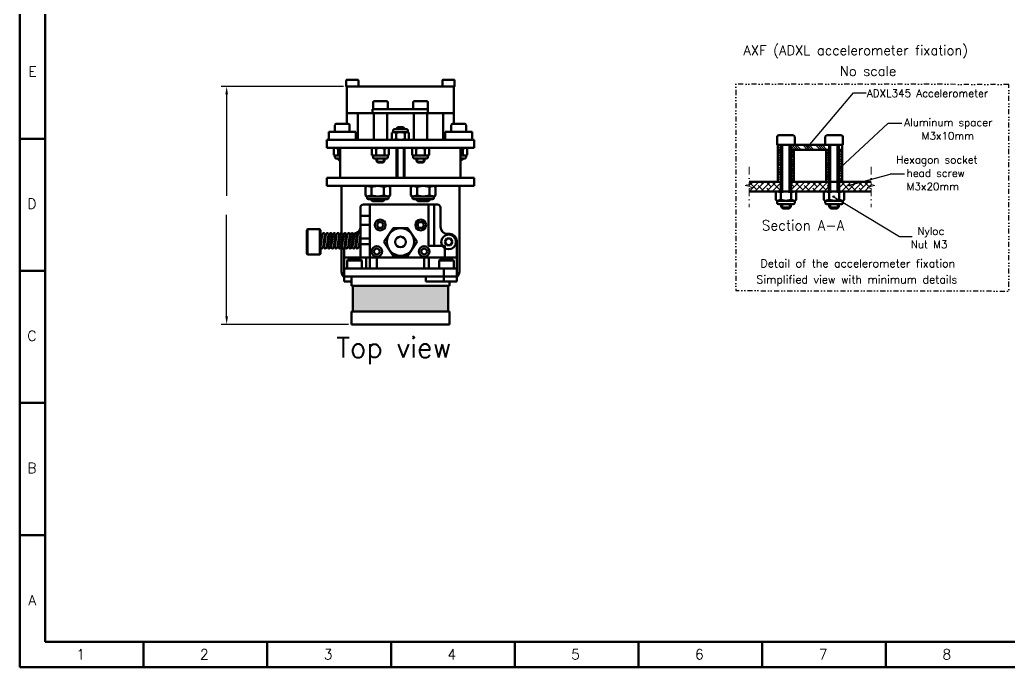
# Model space of a CAD drawing. Extents: x 22021 to 22715, y -7306 to -6812.
# Drawn here: x 22020.7 to 22390.6, y -7306 to -7063.9 of the extents above; entities that cross this region are included whole.
import ezdxf

# ---------------------------------------------------------------- set-up
doc = ezdxf.new("R2010")
doc.units = 0
doc.header["$PDMODE"] = 34
for name, pattern in [('DASHDOTTINY', [3.81, 1.905, -0.9525, 0, -0.9525]), ('DASHED', [19.05, 12.7, -6.35]), ('DIVIDETINY', [4.7625, 1.905, -0.9525, 0, -0.9525, 0, -0.9525])]:
    doc.linetypes.add(name, pattern=pattern)
doc.layers.get('0').update_dxf_attribs({"lineweight": 0})
for name, color, linetype, lineweight in [('Cooler', 7, 'Continuous', 50), ('Encurtamento', 61, 'DASHDOTTINY', 13), ('Extrusora', 4, 'Continuous', 50), ('Fixação e Transmissão', 5, 'Continuous', 50), ('Guias', 30, 'Continuous', 50), ('Linha tracejada', 254, 'DASHED', 15), ('Perfis e Cantoneiras', 2, 'Continuous', 50), ('Peças Usinadas', 120, 'Continuous', 50)]:
    doc.layers.add(name, color=color, linetype=linetype, lineweight=lineweight)
for name, color, linetype in [('Cotas', 90, 'Continuous'), ('Detalhe', 132, 'DIVIDETINY'), ('Hachura', 9, 'Continuous')]:
    doc.layers.add(name, color=color, linetype=linetype)
doc.styles.get("Standard").update_dxf_attribs({"font": 'romans.shx'})
doc.dimstyles.get("Standard").update_dxf_attribs({"dimtxt": 3, "dimasz": 3, "dimexe": 2, "dimexo": 1, "dimgap": 1, "dimtad": 0, "dimtoh": 1, "dimcen": 0.09, "dimadec": 0, "dimazin": 0, "dimtfac": 1, "dimtdec": 4, "dimtofl": 0, "dimtmove": 0, "dimatfit": 3, "dimfxl": 1, "dimtolj": 1, "dimtzin": 0, "dimarcsym": 0})

# ---------------------------------------------------------------- blocks, each defined once
blk = doc.blocks.new('*D_v')
at = {"color": 0, "linetype": 'ByBlock', "lineweight": -2}
for p, q in [((22141.76, -7088.82), (22096.03, -7088.82)), ((22098.03, -7091.82), (22098.03, -7129.74)), ((22098.03, -7174.82), (22098.03, -7136.89)), ((22143.64, -7177.82), (22096.03, -7177.82))]:
    blk.add_line(p, q, dxfattribs=at)
for points in [[(22098.03, -7088.82), (22097.53, -7091.82), (22098.03, -7088.82), (22098.53, -7091.82)], [(22098.03, -7177.82), (22098.53, -7174.82), (22098.03, -7177.82), (22097.53, -7174.82)]]:
    blk.add_solid(points, dxfattribs=at)
at = {"layer": 'Defpoints', "color": 0, "linetype": 'ByBlock', "lineweight": 0}
for p in [(22098.03, -7088.82), (22142.76, -7088.82), (22098.03, -7177.82), (22144.64, -7177.82)]:
    blk.add_point(p, dxfattribs=at)

msp = doc.modelspace()

# ---------------------------------------------------------------- hatches: boundary and pattern name
at = {"layer": 'Cotas'}
h = msp.add_hatch(color=256, dxfattribs=at)
h.dxf.hatch_style = 1
h.paths.add_polyline_path([(22315.63, -7111.342, 0.2411741), (22315.523, -7111.132, 0.6113775), (22315.113, -7111.342, 1), (22315.63, -7111.342)])
h = msp.add_hatch(color=256, dxfattribs=at)
h.dxf.hatch_style = 1
h.paths.add_polyline_path([(22327.772, -7119.084, 0.2411741), (22327.665, -7118.874, 0.6113775), (22327.255, -7119.084, 1), (22327.772, -7119.084)])
h = msp.add_hatch(color=256, dxfattribs=at)
h.dxf.hatch_style = 1
h.paths.add_polyline_path([(22331.107, -7125.781, 0.2411741), (22330.999, -7125.571, 0.6113775), (22330.59, -7125.781, 1), (22331.107, -7125.781)])
h = msp.add_hatch(color=256, dxfattribs=at)
h.dxf.hatch_style = 1
h.paths.add_polyline_path([(22325.226, -7130.049, 0.2411741), (22325.119, -7129.839, 0.6113775), (22324.709, -7130.049, 1), (22325.226, -7130.049)])
at = {"layer": 'Extrusora'}
h = msp.add_hatch(color=256, dxfattribs=at)
h.dxf.hatch_style = 1
h.paths.add_polyline_path([(22145.18, -7173.01), (22163.015, -7173.01), (22163.015, -7163.438), (22145.18, -7163.438), (22145.18, -7173.01)])
h = msp.add_hatch(color=256, dxfattribs=at)
h.dxf.hatch_style = 1
h.paths.add_polyline_path([(22163.015, -7173.01), (22180.849, -7173.01), (22180.849, -7163.438), (22163.015, -7163.438), (22163.015, -7173.01)])
at = {"layer": 'Hachura'}
h = msp.add_hatch(dxfattribs=at)
h.set_pattern_fill('ANSI34', color=256, scale=0.18, angle=90)
h.paths.add_polyline_path([(22305.329, -7110.699), (22304.129, -7110.699), (22304.129, -7112.499), (22305.329, -7112.499), (22305.329, -7110.699)])
h = msp.add_hatch(dxfattribs=at)
h.set_pattern_fill('ANSI38', color=256, scale=0.200000003)
h.paths.add_polyline_path([(22305.329, -7112.499), (22304.129, -7112.499), (22304.129, -7124.499), (22305.209, -7124.499), (22305.329, -7124.499), (22305.329, -7112.499)])
h = msp.add_hatch(dxfattribs=at)
h.set_pattern_fill('ANSI34', color=256, scale=0.18, angle=90)
h.paths.add_polyline_path([(22323.329, -7110.699), (22321.829, -7110.699), (22310.429, -7110.699), (22308.929, -7110.699), (22308.929, -7112.499), (22310.129, -7112.499), (22322.129, -7112.499), (22323.329, -7112.499), (22323.329, -7110.699)])
h = msp.add_hatch(dxfattribs=at)
h.set_pattern_fill('ANSI38', color=256, scale=0.200000003)
h.paths.add_polyline_path([(22310.129, -7112.499), (22308.929, -7112.499), (22308.929, -7124.499), (22309.049, -7124.499), (22310.129, -7124.499), (22310.129, -7112.499)])
h = msp.add_hatch(dxfattribs=at)
h.set_pattern_fill('ANSI38', color=256, scale=0.200000003)
h.paths.add_polyline_path([(22323.329, -7112.499), (22322.129, -7112.499), (22322.129, -7124.499), (22323.209, -7124.499), (22323.329, -7124.499), (22323.329, -7112.499)])
h = msp.add_hatch(dxfattribs=at)
h.set_pattern_fill('ANSI34', color=256, scale=0.18, angle=90)
h.paths.add_polyline_path([(22328.129, -7110.699), (22326.929, -7110.699), (22326.929, -7112.499), (22328.129, -7112.499), (22328.129, -7110.699)])
h = msp.add_hatch(dxfattribs=at)
h.set_pattern_fill('ANSI38', color=256, scale=0.200000003)
h.paths.add_polyline_path([(22328.129, -7118.514), (22327.704, -7118.908, -0.189031), (22327.772, -7119.084, -1), (22327.255, -7119.084, -0.6820419), (22327.704, -7118.908), (22328.129, -7118.514), (22328.129, -7112.499), (22326.929, -7112.499), (22326.929, -7124.499), (22327.049, -7124.499), (22328.129, -7124.499), (22328.129, -7118.514)])
h = msp.add_hatch(dxfattribs=at)
h.set_pattern_fill('ANSI38', color=256, scale=0.48000002)
h.paths.add_polyline_path([(22305.209, -7124.499), (22304.129, -7124.499), (22293.325, -7124.499), (22293.325, -7125.437), (22291.922, -7125.821), (22294.728, -7126.591), (22293.325, -7126.975), (22293.325, -7128.099), (22303.829, -7128.099), (22305.209, -7128.099), (22305.209, -7124.499)])
h = msp.add_hatch(dxfattribs=at)
h.set_pattern_fill('ANSI38', color=256, scale=0.48000002)
h.paths.add_polyline_path([(22323.209, -7124.499), (22322.129, -7124.499), (22310.129, -7124.499), (22309.049, -7124.499), (22309.049, -7128.099), (22310.429, -7128.099), (22321.829, -7128.099), (22323.209, -7128.099), (22323.209, -7124.499)])
h = msp.add_hatch(dxfattribs=at)
h.set_pattern_fill('ANSI38', color=256, scale=0.48000002)
h.paths.add_polyline_path([(22340.336, -7125.821), (22338.933, -7125.437), (22338.933, -7124.499), (22328.129, -7124.499), (22327.049, -7124.499), (22327.049, -7128.099), (22328.429, -7128.099), (22338.933, -7128.099), (22338.933, -7126.975), (22337.53, -7126.591), (22340.336, -7125.821)])
at = {"layer": 'Peças Usinadas'}
h = msp.add_hatch(dxfattribs=at)
h.set_pattern_fill('ANSI34', color=256, scale=1.2)
h.paths.add_polyline_path([(22305.329, -7110.699), (22304.129, -7110.699), (22304.129, -7112.499), (22305.329, -7112.499), (22305.329, -7110.699)])

# ---------------------------------------------------------------- linework, layer by layer
at = {"layer": 'Cooler'}
for p, q in [((22183.015, -7088.815), (22143.015, -7088.815)), ((22143.015, -7088.815), (22143.015, -7098.815)), ((22183.015, -7098.815), (22183.015, -7088.815)), ((22183.015, -7098.815), (22143.015, -7098.815))]:
    msp.add_line(p, q, dxfattribs=at)
at = {"layer": 'Cotas'}
for p, q in [((22315.372, -7111.342), (22332.351, -7091.217)), ((22332.351, -7091.217), (22337.108, -7091.217)), ((22327.514, -7119.084), (22345.203, -7102.694)), ((22350.504, -7102.694), (22345.203, -7102.694)), ((22330.848, -7125.781), (22346.084, -7121.632)), ((22351.385, -7121.632), (22346.084, -7121.632)), ((22324.968, -7130.049), (22349.587, -7144.914)), ((22349.587, -7144.914), (22354.344, -7144.914))]:
    msp.add_line(p, q, dxfattribs=at)
for centre in [(22315.372, -7111.342), (22327.514, -7119.084), (22330.848, -7125.781), (22324.968, -7130.049)]:
    msp.add_circle(centre, 0.259, dxfattribs=at)
at = {"layer": 'Detalhe', "flags": 128}
msp.add_lwpolyline([(22390.404, -7088.07), (22288.404, -7087.923), (22288.404, -7165.187), (22390.404, -7165.333)], close=True, dxfattribs=at)
at = {"layer": 'Encurtamento', "color": 4, "ltscale": 1.5}
for p, q in [((22293.325, -7118.909), (22293.325, -7125.437)), ((22338.933, -7118.909), (22338.933, -7125.437)), ((22293.325, -7125.437), (22291.922, -7125.821)), ((22294.728, -7126.591), (22291.922, -7125.821)), ((22293.325, -7126.975), (22294.728, -7126.591)), ((22293.325, -7126.975), (22293.325, -7133.975)), ((22337.53, -7126.591), (22340.336, -7125.821)), ((22338.933, -7126.975), (22337.53, -7126.591)), ((22338.933, -7125.437), (22340.336, -7125.821)), ((22338.933, -7126.975), (22338.933, -7133.975))]:
    msp.add_line(p, q, dxfattribs=at)
at = {"layer": 'Extrusora'}
for p, q in [((22148.039, -7152.855), (22148.039, -7134.123)), ((22151.527, -7132.995), (22149.166, -7132.995)), ((22151.527, -7132.995), (22151.527, -7156.9)), ((22176.863, -7132.995), (22151.527, -7132.995)), ((22173.472, -7148.468), (22173.472, -7132.995)), ((22175.579, -7133.027), (22175.579, -7148.468)), ((22177.99, -7141.372), (22177.99, -7134.123)), ((22151.463, -7137.24), (22148.039, -7137.24)), ((22128.272, -7142.257), (22127.991, -7142.538)), ((22127.991, -7142.538), (22127.991, -7146.982)), ((22128.272, -7142.257), (22128.272, -7146.982)), ((22132.856, -7142.257), (22128.272, -7142.257)), ((22133.138, -7142.538), (22132.856, -7142.257)), ((22132.856, -7142.257), (22132.856, -7146.982)), ((22133.138, -7146.982), (22133.138, -7142.538)), ((22151.508, -7140.614), (22148.039, -7140.614)), ((22160.286, -7141.839), (22156.783, -7146.982)), ((22163.015, -7141.839), (22160.286, -7141.839)), ((22163.015, -7141.839), (22165.744, -7141.839)), ((22165.744, -7141.839), (22169.246, -7146.982)), ((22133.156, -7145.878), (22133.562, -7145.878)), ((22133.162, -7148.768), (22133.8, -7144.159)), ((22134.105, -7148.913), (22134.743, -7144.299)), ((22134.492, -7148.768), (22135.13, -7144.159)), ((22134.525, -7145.878), (22134.892, -7145.878)), ((22135.435, -7148.913), (22136.073, -7144.299)), ((22135.822, -7148.768), (22136.46, -7144.159)), ((22135.855, -7145.878), (22136.222, -7145.878)), ((22136.765, -7148.913), (22137.403, -7144.299)), ((22137.152, -7148.768), (22137.79, -7144.159)), ((22137.185, -7145.878), (22137.553, -7145.878)), ((22138.095, -7148.913), (22138.733, -7144.299)), ((22138.482, -7148.768), (22139.121, -7144.159)), ((22138.515, -7145.878), (22138.883, -7145.878)), ((22139.425, -7148.913), (22140.064, -7144.299)), ((22139.813, -7148.768), (22140.451, -7144.159)), ((22139.845, -7145.878), (22140.213, -7145.878)), ((22140.755, -7148.913), (22141.394, -7144.299)), ((22141.143, -7148.768), (22141.781, -7144.159)), ((22141.175, -7145.878), (22141.543, -7145.878)), ((22142.085, -7148.913), (22142.724, -7144.299)), ((22142.473, -7148.768), (22143.111, -7144.159)), ((22142.505, -7145.878), (22142.873, -7145.878)), ((22143.415, -7148.913), (22144.054, -7144.299)), ((22143.803, -7148.768), (22144.441, -7144.159)), ((22143.835, -7145.878), (22144.203, -7145.878)), ((22144.745, -7148.913), (22145.384, -7144.299)), ((22145.133, -7148.768), (22145.771, -7144.159)), ((22145.165, -7145.878), (22145.533, -7145.878)), ((22145.447, -7143.965), (22145.327, -7143.965)), ((22146.075, -7148.913), (22146.714, -7144.299)), ((22146.463, -7148.768), (22147.101, -7144.159)), ((22146.495, -7145.878), (22146.863, -7145.878)), ((22147.406, -7148.913), (22148.039, -7144.335)), ((22147.826, -7145.878), (22148.039, -7145.878)), ((22151.508, -7145.685), (22148.039, -7145.685)), ((22180.583, -7143.965), (22181.434, -7143.965)), ((22127.991, -7151.426), (22127.991, -7146.982)), ((22128.272, -7151.707), (22128.272, -7146.982)), ((22132.856, -7151.707), (22132.856, -7146.982)), ((22133.138, -7146.982), (22133.138, -7151.426)), ((22133.156, -7148.086), (22133.256, -7148.086)), ((22134.219, -7148.086), (22134.587, -7148.086)), ((22135.549, -7148.086), (22135.917, -7148.086)), ((22136.879, -7148.086), (22137.247, -7148.086)), ((22138.209, -7148.086), (22138.577, -7148.086)), ((22139.539, -7148.086), (22139.907, -7148.086)), ((22140.869, -7148.086), (22141.237, -7148.086)), ((22142.002, -7159.886), (22142.002, -7149.18)), ((22142.199, -7148.086), (22142.567, -7148.086)), ((22143.53, -7148.086), (22143.897, -7148.086)), ((22144.86, -7148.086), (22145.227, -7148.086)), ((22146.19, -7148.086), (22146.557, -7148.086)), ((22147.52, -7148.086), (22148.039, -7148.086)), ((22151.575, -7147.808), (22148.039, -7147.808)), ((22160.286, -7152.125), (22156.783, -7146.982)), ((22165.744, -7152.125), (22169.246, -7146.982)), ((22179.64, -7148.468), (22173.472, -7148.468)), ((22179.64, -7152.908), (22179.64, -7148.468)), ((22184.027, -7159.886), (22184.027, -7146.557)), ((22128.272, -7151.707), (22127.991, -7151.426)), ((22132.856, -7151.707), (22128.272, -7151.707)), ((22133.138, -7151.426), (22132.856, -7151.707)), ((22142.089, -7152.855), (22184.027, -7152.855)), ((22143.105, -7153.911), (22143.387, -7153.629)), ((22143.387, -7153.629), (22148.295, -7153.629)), ((22148.295, -7153.629), (22148.577, -7153.911)), ((22150.138, -7152.855), (22150.138, -7156.9)), ((22154.189, -7156.863), (22154.189, -7152.855)), ((22163.015, -7152.125), (22160.286, -7152.125)), ((22163.015, -7152.125), (22165.744, -7152.125)), ((22171.841, -7156.863), (22171.841, -7152.855)), ((22173.571, -7156.898), (22173.571, -7152.855)), ((22177.734, -7153.629), (22177.452, -7153.911)), ((22182.643, -7153.629), (22177.734, -7153.629)), ((22182.924, -7153.911), (22182.643, -7153.629)), ((22184.027, -7156.9), (22142.002, -7156.9)), ((22143.105, -7153.911), (22148.577, -7153.911)), ((22143.105, -7156.933), (22143.105, -7153.911)), ((22148.577, -7153.911), (22148.577, -7156.9)), ((22182.924, -7153.911), (22177.452, -7153.911)), ((22177.452, -7153.911), (22177.452, -7156.9)), ((22179.262, -7161.814), (22179.262, -7156.9)), ((22182.924, -7156.933), (22182.924, -7153.911)), ((22142.002, -7159.886), (22142.002, -7161.814)), ((22184.027, -7159.886), (22142.002, -7159.886)), ((22144.644, -7159.886), (22144.644, -7163.438)), ((22172.504, -7161.814), (22172.504, -7159.886)), ((22184.027, -7159.886), (22184.027, -7161.814)), ((22144.644, -7161.814), (22142.002, -7161.814)), ((22181.386, -7163.438), (22144.644, -7163.438)), ((22145.18, -7173.01), (22145.18, -7163.438)), ((22145.18, -7173.01), (22145.18, -7163.438)), ((22184.027, -7161.814), (22172.504, -7161.814)), ((22180.849, -7173.01), (22180.849, -7163.438)), ((22181.386, -7161.814), (22181.386, -7163.438)), ((22144.644, -7173.01), (22144.644, -7177.815)), ((22181.386, -7173.01), (22144.644, -7173.01)), ((22181.386, -7173.01), (22181.386, -7177.815)), ((22181.386, -7177.815), (22144.644, -7177.815))]:
    msp.add_line(p, q, dxfattribs=at)
for centre, radius in [((22155.448, -7140.635), 2.006), ((22170.582, -7140.635), 2.006), ((22155.448, -7140.635), 1.104), ((22163.015, -7146.982), 5.143), ((22170.582, -7140.635), 1.104), ((22163.015, -7146.982), 2), ((22154.163, -7150.547), 2.006), ((22154.163, -7150.547), 1.104), ((22171.866, -7150.547), 2.006), ((22171.866, -7150.547), 1.104)]:
    msp.add_circle(centre, radius, dxfattribs=at)
for centre, radius, start, end in [((22149.166, -7134.123), 1.127, 90, 180), ((22176.863, -7134.123), 1.127, 0, 90), ((22145.447, -7141.372), 2.593, 293.88419, 360), ((22180.583, -7141.372), 2.593, 180, 270), ((22134.282, -7144.159), 0.482, 343.09122, 180.05969), ((22135.612, -7144.159), 0.482, 343.09122, 180.05969), ((22136.942, -7144.159), 0.482, 343.09122, 180.05969), ((22138.272, -7144.159), 0.482, 343.09122, 180.05969), ((22139.602, -7144.159), 0.482, 343.09122, 180.05969), ((22140.933, -7144.159), 0.482, 343.09122, 180.05969), ((22142.263, -7144.159), 0.482, 343.09122, 180.05969), ((22144.595, -7146.557), 2.593, 126.05456, 138.66942), ((22143.593, -7144.159), 0.482, 343.09122, 180.05969), ((22145.015, -7146.982), 1.822, 113.73226, 128.50992), ((22144.595, -7146.557), 2.593, 90, 102.0256), ((22144.923, -7144.159), 0.482, 343.09122, 180.05969), ((22145.015, -7146.982), 1.822, 70.65523, 82.18401), ((22145.447, -7141.372), 2.593, 270, 278.39777), ((22146.253, -7144.159), 0.482, 343.09122, 180.05969), ((22147.583, -7144.159), 0.482, 18.86627, 180.05969), ((22181.434, -7146.557), 2.593, 0, 90), ((22133.623, -7148.91), 0.482, 162.91172, 359.67832), ((22134.953, -7148.91), 0.482, 162.91172, 359.67832), ((22136.283, -7148.91), 0.482, 162.91172, 359.67832), ((22137.613, -7148.91), 0.482, 162.91172, 359.67832), ((22138.943, -7148.91), 0.482, 162.91172, 359.67832), ((22140.273, -7148.91), 0.482, 162.91172, 359.67832), ((22141.603, -7148.91), 0.482, 162.91172, 359.67832), ((22142.933, -7148.91), 0.482, 162.91172, 359.67832), ((22145.015, -7146.982), 1.822, 217.29578, 230.50237), ((22144.263, -7148.91), 0.482, 162.91172, 359.67832), ((22145.015, -7146.982), 1.822, 262.05538, 273.44291), ((22145.594, -7148.91), 0.482, 162.91172, 359.67832), ((22145.015, -7146.982), 1.822, 308.32374, 322.70422), ((22146.924, -7148.91), 0.482, 162.91172, 359.67832)]:
    msp.add_arc(centre, radius, start, end, dxfattribs=at)
at = {"layer": 'Fixação e Transmissão'}
for p, q in [((22157.765, -7094.315), (22153.265, -7094.315)), ((22172.765, -7094.315), (22168.265, -7094.315)), ((22158.265, -7097.315), (22152.515, -7097.315)), ((22152.515, -7098.815), (22152.515, -7097.315)), ((22173.515, -7097.315), (22157.515, -7097.315)), ((22173.265, -7097.315), (22167.765, -7097.315)), ((22173.265, -7098.815), (22173.265, -7097.315)), ((22143.015, -7098.815), (22143.015, -7102.815)), ((22143.015, -7098.815), (22147.015, -7098.815)), ((22147.015, -7098.815), (22147.015, -7108.815)), ((22158.015, -7098.815), (22152.515, -7098.815)), ((22153.015, -7098.815), (22153.015, -7108.815)), ((22173.515, -7098.815), (22157.515, -7098.815)), ((22158.015, -7108.815), (22158.015, -7098.815)), ((22179.015, -7098.815), (22179.015, -7108.815)), ((22183.015, -7098.815), (22179.015, -7098.815)), ((22183.015, -7098.815), (22183.015, -7102.815)), ((22139.015, -7102.815), (22143.515, -7102.815)), ((22160.265, -7105.915), (22160.265, -7105.315)), ((22160.765, -7104.815), (22165.265, -7104.815)), ((22162.015, -7104.095), (22161.515, -7104.595)), ((22161.515, -7104.595), (22161.515, -7104.815)), ((22164.015, -7104.095), (22162.015, -7104.095)), ((22164.015, -7104.095), (22164.515, -7104.595)), ((22164.515, -7104.595), (22164.515, -7104.815)), ((22165.765, -7105.915), (22165.765, -7105.315)), ((22187.015, -7102.815), (22182.515, -7102.815)), ((22138.515, -7105.815), (22144.015, -7105.815)), ((22153.015, -7108.815), (22158.015, -7108.815)), ((22160.265, -7105.915), (22159.839, -7106.161)), ((22159.839, -7108.569), (22159.839, -7106.161)), ((22160.265, -7108.815), (22159.839, -7108.569)), ((22160.265, -7105.915), (22165.765, -7105.915)), ((22160.265, -7105.915), (22161.427, -7106.161)), ((22160.265, -7108.815), (22161.427, -7108.569)), ((22160.265, -7108.815), (22165.765, -7108.815)), ((22161.427, -7106.161), (22163.015, -7105.915)), ((22161.427, -7108.569), (22161.427, -7106.161)), ((22161.427, -7108.569), (22163.015, -7108.815)), ((22164.602, -7106.161), (22163.015, -7105.915)), ((22164.602, -7108.569), (22163.015, -7108.815)), ((22165.765, -7105.915), (22164.602, -7106.161)), ((22164.602, -7108.569), (22164.602, -7106.161)), ((22165.765, -7108.815), (22164.602, -7108.569)), ((22165.765, -7105.915), (22166.19, -7106.161)), ((22165.765, -7108.815), (22166.19, -7108.569)), ((22166.19, -7108.569), (22166.19, -7106.161)), ((22187.515, -7105.815), (22182.015, -7105.815)), ((22309.829, -7107.099), (22304.429, -7107.099)), ((22327.829, -7107.099), (22322.429, -7107.099)), ((22138.515, -7111.815), (22138.089, -7112.061)), ((22138.089, -7112.061), (22138.089, -7114.469)), ((22140.515, -7111.931), (22138.515, -7111.815)), ((22138.515, -7111.815), (22139.677, -7112.061)), ((22139.677, -7112.061), (22140.515, -7111.931)), ((22139.677, -7112.061), (22139.677, -7114.469)), ((22152.765, -7111.815), (22152.339, -7112.061)), ((22152.339, -7112.061), (22152.339, -7114.469)), ((22158.265, -7111.815), (22152.765, -7111.815)), ((22152.765, -7111.815), (22153.927, -7112.061)), ((22153.927, -7112.061), (22155.515, -7111.815)), ((22153.927, -7112.061), (22153.927, -7114.469)), ((22157.102, -7112.061), (22155.515, -7111.815)), ((22158.265, -7111.815), (22157.102, -7112.061)), ((22157.102, -7112.061), (22157.102, -7114.469)), ((22158.265, -7111.815), (22158.69, -7112.061)), ((22158.69, -7112.061), (22158.69, -7114.469)), ((22161.515, -7111.815), (22161.515, -7122.995)), ((22164.515, -7111.815), (22164.515, -7122.995)), ((22167.765, -7111.815), (22167.339, -7112.061)), ((22167.339, -7112.061), (22167.339, -7114.469)), ((22173.265, -7111.815), (22167.765, -7111.815)), ((22167.765, -7111.815), (22168.927, -7112.061)), ((22168.927, -7112.061), (22170.515, -7111.815)), ((22168.927, -7112.061), (22168.927, -7114.469)), ((22172.102, -7112.061), (22170.515, -7111.815)), ((22173.265, -7111.815), (22172.102, -7112.061)), ((22172.102, -7112.061), (22172.102, -7114.469)), ((22173.265, -7111.815), (22173.69, -7112.061)), ((22173.69, -7112.061), (22173.69, -7114.469)), ((22185.515, -7111.931), (22187.515, -7111.815)), ((22186.352, -7112.061), (22185.515, -7111.931)), ((22187.515, -7111.815), (22186.352, -7112.061)), ((22186.352, -7112.061), (22186.352, -7114.469)), ((22187.515, -7111.815), (22187.94, -7112.061)), ((22187.94, -7112.061), (22187.94, -7114.469)), ((22310.429, -7110.699), (22303.829, -7110.699)), ((22305.329, -7112.499), (22304.129, -7112.499)), ((22304.129, -7124.499), (22304.129, -7112.499)), ((22305.329, -7128.099), (22305.329, -7110.699)), ((22308.929, -7128.099), (22308.929, -7110.699)), ((22310.129, -7112.499), (22308.929, -7112.499)), ((22310.129, -7124.499), (22310.129, -7112.499)), ((22328.429, -7110.699), (22321.829, -7110.699)), ((22323.329, -7112.499), (22322.129, -7112.499)), ((22322.129, -7124.499), (22322.129, -7112.499)), ((22323.329, -7128.099), (22323.329, -7110.699)), ((22326.929, -7128.099), (22326.929, -7110.699)), ((22328.129, -7112.499), (22326.929, -7112.499)), ((22328.129, -7124.499), (22328.129, -7112.499)), ((22138.515, -7114.715), (22138.089, -7114.469)), ((22138.515, -7114.715), (22139.677, -7114.469)), ((22140.515, -7114.715), (22138.515, -7114.715)), ((22138.515, -7114.715), (22138.515, -7115.315)), ((22140.515, -7115.815), (22139.015, -7115.815)), ((22139.677, -7114.469), (22140.515, -7114.599)), ((22139.765, -7116.035), (22139.765, -7115.815)), ((22140.265, -7116.535), (22139.765, -7116.035)), ((22140.265, -7116.535), (22140.515, -7116.535)), ((22152.765, -7114.715), (22152.339, -7114.469)), ((22152.765, -7114.715), (22153.927, -7114.469)), ((22158.265, -7114.715), (22152.765, -7114.715)), ((22152.765, -7114.715), (22152.765, -7115.315)), ((22157.765, -7115.815), (22153.265, -7115.815)), ((22153.927, -7114.469), (22155.515, -7114.715)), ((22154.015, -7116.815), (22154.015, -7115.815)), ((22157.102, -7114.469), (22155.515, -7114.715)), ((22157.015, -7116.815), (22157.015, -7115.815)), ((22158.265, -7114.715), (22157.102, -7114.469)), ((22158.265, -7114.715), (22158.69, -7114.469)), ((22158.265, -7114.715), (22158.265, -7115.315)), ((22167.765, -7114.715), (22167.339, -7114.469)), ((22167.765, -7114.715), (22168.927, -7114.469)), ((22173.265, -7114.715), (22167.765, -7114.715)), ((22167.765, -7114.715), (22167.765, -7115.315)), ((22172.765, -7115.815), (22168.265, -7115.815)), ((22168.927, -7114.469), (22170.515, -7114.715)), ((22169.015, -7116.815), (22169.015, -7115.815)), ((22172.102, -7114.469), (22170.515, -7114.715)), ((22172.015, -7116.815), (22172.015, -7115.815)), ((22173.265, -7114.715), (22172.102, -7114.469)), ((22173.265, -7114.715), (22173.69, -7114.469)), ((22173.265, -7114.715), (22173.265, -7115.315)), ((22186.352, -7114.469), (22185.515, -7114.599)), ((22185.515, -7114.715), (22187.515, -7114.715)), ((22185.515, -7115.815), (22187.015, -7115.815)), ((22185.765, -7116.535), (22185.515, -7116.535)), ((22185.765, -7116.535), (22186.265, -7116.035)), ((22186.265, -7116.035), (22186.265, -7115.815)), ((22187.515, -7114.715), (22186.352, -7114.469)), ((22187.515, -7114.715), (22187.94, -7114.469)), ((22187.515, -7114.715), (22187.515, -7115.315)), ((22154.515, -7117.315), (22154.015, -7116.815)), ((22154.515, -7117.315), (22156.515, -7117.315)), ((22156.515, -7117.315), (22157.015, -7116.815)), ((22169.515, -7117.315), (22169.015, -7116.815)), ((22169.515, -7117.315), (22171.515, -7117.315)), ((22171.515, -7117.315), (22172.015, -7116.815)), ((22150.515, -7125.995), (22149.896, -7126.353)), ((22149.896, -7126.353), (22149.896, -7129.638)), ((22158.515, -7125.995), (22150.515, -7125.995)), ((22150.515, -7125.995), (22152.205, -7126.353)), ((22152.205, -7126.353), (22154.515, -7125.995)), ((22152.205, -7126.353), (22152.205, -7129.638)), ((22156.824, -7126.353), (22154.515, -7125.995)), ((22158.515, -7125.995), (22156.824, -7126.353)), ((22156.824, -7126.353), (22156.824, -7129.638)), ((22158.515, -7125.995), (22159.133, -7126.353)), ((22159.133, -7126.353), (22159.133, -7129.638)), ((22167.515, -7125.995), (22166.896, -7126.353)), ((22166.896, -7126.353), (22166.896, -7129.638)), ((22167.515, -7125.995), (22175.515, -7125.995)), ((22167.515, -7125.995), (22169.205, -7126.353)), ((22169.205, -7126.353), (22171.515, -7125.995)), ((22169.205, -7126.353), (22169.205, -7129.638)), ((22173.824, -7126.353), (22171.515, -7125.995)), ((22175.515, -7125.995), (22173.824, -7126.353)), ((22173.824, -7126.353), (22173.824, -7129.638)), ((22175.515, -7125.995), (22176.133, -7126.353)), ((22176.133, -7126.353), (22176.133, -7129.638)), ((22150.515, -7129.995), (22149.896, -7129.638)), ((22150.515, -7129.995), (22152.205, -7129.638)), ((22158.515, -7129.995), (22150.515, -7129.995)), ((22150.515, -7129.995), (22150.515, -7130.495)), ((22158.015, -7130.995), (22151.015, -7130.995)), ((22152.015, -7130.995), (22152.015, -7131.195)), ((22152.015, -7131.195), (22152.515, -7131.695)), ((22152.205, -7129.638), (22154.515, -7129.995)), ((22156.824, -7129.638), (22154.515, -7129.995)), ((22157.015, -7131.195), (22156.515, -7131.695)), ((22158.515, -7129.995), (22156.824, -7129.638)), ((22157.015, -7130.995), (22157.015, -7131.195)), ((22158.515, -7129.995), (22159.133, -7129.638)), ((22158.515, -7129.995), (22158.515, -7130.495)), ((22167.515, -7129.995), (22166.896, -7129.638)), ((22167.515, -7129.995), (22169.205, -7129.638)), ((22167.515, -7129.995), (22175.515, -7129.995)), ((22167.515, -7129.995), (22167.515, -7130.495)), ((22168.015, -7130.995), (22175.015, -7130.995)), ((22169.015, -7130.995), (22169.015, -7131.195)), ((22169.015, -7131.195), (22169.515, -7131.695)), ((22169.205, -7129.638), (22171.515, -7129.995)), ((22173.824, -7129.638), (22171.515, -7129.995)), ((22174.015, -7131.195), (22173.515, -7131.695)), ((22175.515, -7129.995), (22173.824, -7129.638)), ((22174.015, -7130.995), (22174.015, -7131.195)), ((22175.515, -7129.995), (22176.133, -7129.638)), ((22175.515, -7129.995), (22175.515, -7130.495)), ((22303.829, -7128.099), (22303.319, -7128.394)), ((22303.319, -7128.394), (22303.319, -7131.285)), ((22303.829, -7131.579), (22303.319, -7131.285)), ((22303.829, -7128.099), (22310.429, -7128.099)), ((22303.829, -7128.099), (22305.224, -7128.394)), ((22303.829, -7131.579), (22305.224, -7131.285)), ((22303.829, -7131.579), (22310.429, -7131.579)), ((22303.829, -7131.579), (22303.829, -7132.299)), ((22305.224, -7128.394), (22307.129, -7128.099)), ((22305.224, -7128.394), (22305.224, -7131.285)), ((22305.224, -7131.285), (22307.129, -7131.579)), ((22309.034, -7128.394), (22307.129, -7128.099)), ((22309.034, -7131.285), (22307.129, -7131.579)), ((22310.429, -7128.099), (22309.034, -7128.394)), ((22309.034, -7128.394), (22309.034, -7131.285)), ((22310.429, -7131.579), (22309.034, -7131.285)), ((22310.429, -7128.099), (22310.672, -7128.239)), ((22310.429, -7128.099), (22310.94, -7128.394)), ((22310.429, -7131.579), (22310.94, -7131.285)), ((22310.429, -7131.579), (22310.429, -7132.299)), ((22310.94, -7128.394), (22310.94, -7131.285)), ((22321.829, -7128.099), (22321.319, -7128.394)), ((22321.319, -7128.394), (22321.319, -7131.285)), ((22321.829, -7131.579), (22321.319, -7131.285)), ((22321.829, -7128.099), (22328.429, -7128.099)), ((22321.829, -7128.099), (22323.224, -7128.394)), ((22321.829, -7131.579), (22323.224, -7131.285)), ((22321.829, -7131.579), (22328.429, -7131.579)), ((22321.829, -7131.579), (22321.829, -7132.299)), ((22323.224, -7128.394), (22325.129, -7128.099)), ((22323.224, -7128.394), (22323.224, -7131.285)), ((22323.224, -7131.285), (22325.129, -7131.579)), ((22327.034, -7128.394), (22325.129, -7128.099)), ((22327.034, -7131.285), (22325.129, -7131.579)), ((22328.429, -7128.099), (22327.034, -7128.394)), ((22327.034, -7128.394), (22327.034, -7131.285)), ((22328.429, -7131.579), (22327.034, -7131.285)), ((22328.429, -7128.099), (22328.672, -7128.239)), ((22328.429, -7128.099), (22328.94, -7128.394)), ((22328.429, -7131.579), (22328.94, -7131.285)), ((22328.429, -7131.579), (22328.429, -7132.299)), ((22328.94, -7128.394), (22328.94, -7131.285)), ((22156.515, -7131.695), (22152.515, -7131.695)), ((22169.515, -7131.695), (22173.515, -7131.695)), ((22304.429, -7132.899), (22309.829, -7132.899)), ((22305.329, -7133.88), (22305.329, -7132.899)), ((22305.929, -7134.48), (22305.329, -7133.88)), ((22308.329, -7134.48), (22305.929, -7134.48)), ((22308.329, -7134.48), (22308.929, -7133.88)), ((22308.929, -7133.88), (22308.929, -7132.899)), ((22322.429, -7132.899), (22327.829, -7132.899)), ((22323.329, -7133.88), (22323.329, -7132.899)), ((22323.929, -7134.48), (22323.329, -7133.88)), ((22326.329, -7134.48), (22323.929, -7134.48)), ((22326.329, -7134.48), (22326.929, -7133.88)), ((22326.929, -7133.88), (22326.929, -7132.899)), ((22180.293, -7145.732), (22179.571, -7146.982)), ((22181.736, -7145.732), (22182.458, -7146.982)), ((22180.293, -7148.232), (22179.571, -7146.982)), ((22181.736, -7148.232), (22182.458, -7146.982))]:
    msp.add_line(p, q, dxfattribs=at)
at = {"layer": 'Fixação e Transmissão', "ltscale": 0.1}
for p, q in [((22152.765, -7097.315), (22152.765, -7094.815)), ((22158.265, -7097.315), (22158.265, -7094.815)), ((22167.765, -7097.315), (22167.765, -7094.815)), ((22173.265, -7097.315), (22173.265, -7094.815)), ((22138.515, -7105.815), (22138.515, -7103.315)), ((22144.015, -7105.815), (22144.015, -7103.315)), ((22182.015, -7105.815), (22182.015, -7103.315)), ((22187.515, -7105.815), (22187.515, -7103.315)), ((22303.829, -7110.699), (22303.829, -7107.699)), ((22310.429, -7110.699), (22310.429, -7107.699)), ((22321.829, -7110.699), (22321.829, -7107.699)), ((22328.429, -7110.699), (22328.429, -7107.699)), ((22181.736, -7145.732), (22180.293, -7145.732)), ((22181.736, -7148.232), (22180.293, -7148.232))]:
    msp.add_line(p, q, dxfattribs=at)
at = {"layer": 'Fixação e Transmissão', "flags": 128}
for points in [[(22147.265, -7088.815), (22147.265, -7086.565, 0.4142136), (22147.015, -7086.315), (22143.015, -7086.315, 0.4142136), (22142.765, -7086.565), (22142.765, -7088.815)], [(22178.765, -7088.815), (22178.765, -7086.565, -0.4142136), (22179.015, -7086.315), (22183.015, -7086.315, -0.4142136), (22183.265, -7086.565), (22183.265, -7088.815)]]:
    msp.add_lwpolyline(points, format="xyb", close=True, dxfattribs=at)
msp.add_lwpolyline([(22168.015, -7098.815), (22168.015, -7108.815), (22173.015, -7108.815), (22173.015, -7098.815)], close=True, dxfattribs=at)
at = {"layer": 'Fixação e Transmissão'}
msp.add_circle((22181.015, -7146.982), 2.75, dxfattribs=at)
for centre, radius, start, end in [((22153.265, -7094.815), 0.5, 90, 180), ((22157.765, -7094.815), 0.5, 0, 90), ((22168.265, -7094.815), 0.5, 90, 180), ((22172.765, -7094.815), 0.5, 0, 90), ((22139.015, -7103.315), 0.5, 90, 180), ((22143.515, -7103.315), 0.5, 360, 90), ((22160.765, -7105.315), 0.5, 90, 180), ((22165.265, -7105.315), 0.5, 0, 90), ((22182.515, -7103.315), 0.5, 90, 180), ((22187.015, -7103.315), 0.5, 0, 90), ((22304.429, -7107.699), 0.6, 90, 180), ((22309.829, -7107.699), 0.6, 0, 90), ((22322.429, -7107.699), 0.6, 90, 180), ((22327.829, -7107.699), 0.6, 0, 90), ((22139.015, -7115.315), 0.5, 180, 270), ((22153.265, -7115.315), 0.5, 180, 270), ((22157.765, -7115.315), 0.5, 270, 360), ((22168.265, -7115.315), 0.5, 180, 270), ((22172.765, -7115.315), 0.5, 270, 360), ((22187.015, -7115.315), 0.5, 270, 360), ((22151.015, -7130.495), 0.5, 180, 270), ((22158.015, -7130.495), 0.5, 270, 360), ((22168.015, -7130.495), 0.5, 180, 270), ((22175.015, -7130.495), 0.5, 270, 360), ((22304.429, -7132.299), 0.6, 180, 270), ((22309.829, -7132.299), 0.6, 270, 360), ((22322.429, -7132.299), 0.6, 180, 270), ((22327.829, -7132.299), 0.6, 270, 360)]:
    msp.add_arc(centre, radius, start, end, dxfattribs=at)
at = {"layer": 'Guias'}
for p, q in [((22140.515, -7111.815), (22140.515, -7117.405)), ((22185.515, -7111.815), (22185.515, -7117.405)), ((22140.515, -7122.995), (22140.515, -7117.405)), ((22185.515, -7122.995), (22185.515, -7117.405))]:
    msp.add_line(p, q, dxfattribs=at)
at = {"layer": 'Hachura'}
for p, q in [((22162.015, -7111.815), (22162.015, -7122.995)), ((22164.015, -7111.815), (22164.015, -7122.995)), ((22305.929, -7128.099), (22305.929, -7110.699)), ((22308.329, -7128.099), (22308.329, -7110.699)), ((22323.929, -7128.099), (22323.929, -7110.699)), ((22326.329, -7128.099), (22326.329, -7110.699)), ((22157.015, -7131.195), (22152.015, -7131.195)), ((22152.515, -7130.995), (22152.515, -7131.695)), ((22156.515, -7130.995), (22156.515, -7131.695)), ((22169.015, -7131.195), (22174.015, -7131.195)), ((22169.515, -7130.995), (22169.515, -7131.695)), ((22173.515, -7130.995), (22173.515, -7131.695))]:
    msp.add_line(p, q, dxfattribs=at)
at = {"layer": 'Linha tracejada'}
for p, q in [((22161.515, -7104.595), (22164.515, -7104.595)), ((22162.015, -7104.095), (22162.015, -7104.815)), ((22164.015, -7104.095), (22164.015, -7104.815)), ((22140.515, -7116.035), (22139.765, -7116.035)), ((22140.265, -7116.535), (22140.265, -7115.815)), ((22154.515, -7117.315), (22154.515, -7115.815)), ((22156.515, -7117.315), (22156.515, -7115.815)), ((22169.515, -7117.315), (22169.515, -7115.815)), ((22171.515, -7117.315), (22171.515, -7115.815)), ((22185.515, -7116.035), (22186.265, -7116.035)), ((22185.765, -7116.535), (22185.765, -7115.815)), ((22157.015, -7116.815), (22154.015, -7116.815)), ((22172.015, -7116.815), (22169.015, -7116.815)), ((22305.329, -7133.88), (22308.929, -7133.88)), ((22305.929, -7134.48), (22305.929, -7132.899)), ((22308.329, -7134.48), (22308.329, -7132.899)), ((22323.329, -7133.88), (22326.929, -7133.88)), ((22323.929, -7134.48), (22323.929, -7132.899)), ((22326.329, -7134.48), (22326.329, -7132.899))]:
    msp.add_line(p, q, dxfattribs=at)
at = {"layer": 'Peças Usinadas'}
for p, q in [((22030.144, -7108.372), (22020.694, -7108.372)), ((22190.515, -7108.815), (22135.515, -7108.815)), ((22146.265, -7105.815), (22136.265, -7105.815)), ((22136.265, -7108.815), (22136.265, -7105.815)), ((22146.265, -7108.815), (22146.265, -7105.815)), ((22179.765, -7105.815), (22189.765, -7105.815)), ((22179.765, -7108.815), (22179.765, -7105.815)), ((22189.765, -7108.815), (22189.765, -7105.815)), ((22190.515, -7111.815), (22135.515, -7111.815)), ((22304.129, -7112.499), (22304.129, -7110.699)), ((22310.129, -7112.499), (22322.129, -7112.499)), ((22310.429, -7110.699), (22321.829, -7110.699)), ((22328.129, -7112.499), (22328.129, -7110.699)), ((22190.515, -7122.995), (22135.515, -7122.995)), ((22190.515, -7125.995), (22135.515, -7125.995)), ((22141.002, -7125.995), (22141.002, -7143.682)), ((22185.027, -7125.995), (22185.027, -7157.995)), ((22305.329, -7124.499), (22293.325, -7124.499)), ((22305.209, -7128.099), (22305.209, -7124.499)), ((22338.933, -7124.499), (22308.929, -7124.499)), ((22309.049, -7128.099), (22309.049, -7124.499)), ((22323.209, -7128.099), (22323.209, -7124.499)), ((22327.049, -7128.099), (22327.049, -7124.499)), ((22338.933, -7128.099), (22293.325, -7128.099)), ((22141.002, -7148.086), (22141.002, -7157.995)), ((22030.144, -7157.782), (22020.694, -7157.782)), ((22030.144, -7207.192), (22020.694, -7207.192)), ((22030.144, -7256.602), (22020.694, -7256.602)), ((22066.954, -7296.563), (22066.954, -7306.013)), ((22113.214, -7296.563), (22113.214, -7306.013)), ((22159.474, -7296.563), (22159.474, -7306.013)), ((22205.735, -7296.563), (22205.735, -7306.013)), ((22251.995, -7296.563), (22251.995, -7306.013)), ((22298.256, -7296.563), (22298.256, -7306.013)), ((22344.516, -7296.563), (22344.516, -7306.013))]:
    msp.add_line(p, q, dxfattribs=at)
at = {"layer": 'Peças Usinadas', "ltscale": 0.1}
for p, q in [((22135.515, -7111.815), (22135.515, -7108.815)), ((22190.515, -7111.815), (22190.515, -7108.815)), ((22135.515, -7125.995), (22135.515, -7122.995)), ((22190.515, -7125.995), (22190.515, -7122.995))]:
    msp.add_line(p, q, dxfattribs=at)
at = {"layer": 'Peças Usinadas', "flags": 128}
for points in [[(22020.694, -7306.013), (22714.599, -7306.013), (22714.599, -6811.91), (22020.694, -6811.91)], [(22030.144, -7296.563), (22705.149, -7296.563), (22705.149, -6821.36), (22030.144, -6821.36)]]:
    msp.add_lwpolyline(points, close=True, dxfattribs=at)
at = {"layer": 'Peças Usinadas'}
for centre, start, end in [((22144.002, -7157.995), 180, 228.18969), ((22182.027, -7157.995), 311.81031, 360)]:
    msp.add_arc(centre, 3, start, end, dxfattribs=at)

# ---------------------------------------------------------------- texts
at = {"layer": 'Cotas', "color": 7}
for s, height, p in [('AXF (ADXL accelerometer fixation)', 3.6, (22291.246, -7077.089)), ('No scale', 3.6, (22327.232, -7084.889)), ('Detail of the accelerometer fixation', 3, (22297.603, -7156.486)), ('Simplified view with minimum details', 3, (22296.089, -7162.486)), ('Top view', 7.5, (22139.003, -7190.245))]:
    msp.add_text(s, height=height, dxfattribs=at).set_placement(p)
at = {"layer": 'Cotas'}
for s, height, p in [('E', 3.78, (22023.898, -7085.163)), ('ADXL345 Accelerometer', 2.835, (22337.383, -7092.795)), ('Aluminum spacer', 2.835, (22351.371, -7103.714)), ('M3x10mm', 2.835, (22357.872, -7108.714)), ('Hexagon socket', 2.835, (22348.369, -7117.653)), ('head screw', 2.835, (22352.252, -7122.653)), ('M3x20mm', 2.835, (22352.252, -7127.653)), ('D', 3.78, (22023.52, -7134.574)), ('Nyloc', 2.835, (22356.267, -7144.311)), ('Nut M3', 2.835, (22353.767, -7149.311)), ('C', 3.78, (22023.52, -7183.984)), ('B', 3.78, (22023.52, -7233.394)), ('A', 3.78, (22023.898, -7282.804)), ('1', 3.78, (22041.81, -7303.105)), ('2', 3.78, (22088.07, -7303.105)), ('3', 3.78, (22134.33, -7303.105)), ('4', 3.78, (22180.591, -7303.105)), ('5', 3.78, (22226.851, -7303.105)), ('6', 3.78, (22273.112, -7303.105)), ('7', 3.78, (22319.372, -7303.105)), ('8', 3.78, (22365.632, -7303.105))]:
    msp.add_text(s, height=height, dxfattribs=at).set_placement(p)
at = {"layer": 'Perfis e Cantoneiras', "color": 130}
msp.add_text('Section A-A', height=3.75, dxfattribs=at).set_placement((22298.09, -7142.642))

# ---------------------------------------------------------------- dimensions: what is measured, and where the dimension line sits
at = {"layer": 'Cotas'}
dim = msp.add_linear_dim(base=(22098.027, -7088.815), p1=(22144.644, -7177.815), p2=(22142.765, -7088.815), angle=90, dimstyle='Standard', override={"dimscale": 1, "dimpost": '<>'}, dxfattribs=at)
dim.commit()
dim.dimension.update_dxf_attribs({"geometry": '*D_v', "text_midpoint": (22098.027, -7133.315)})

doc.saveas('drawing.dxf')
